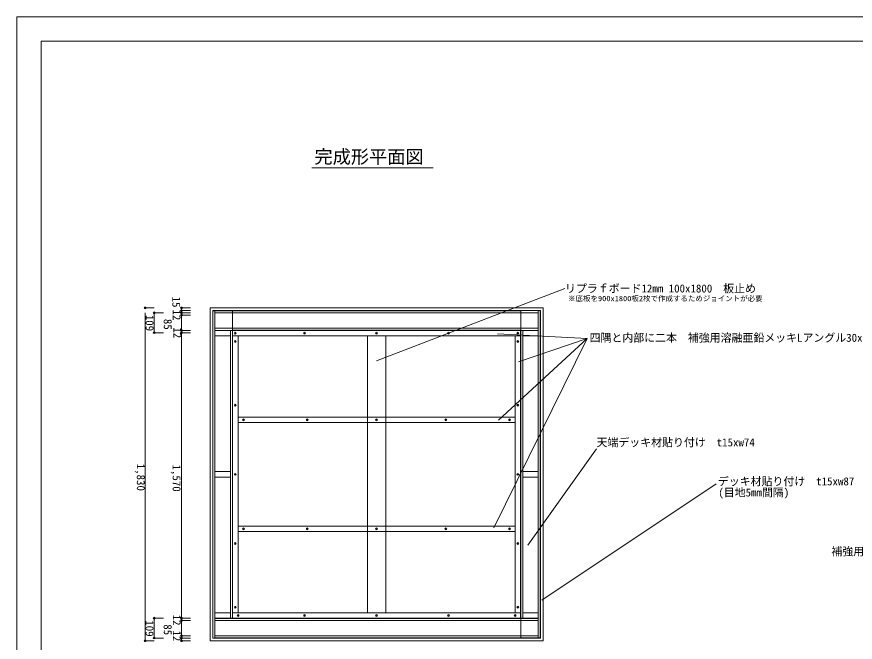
# Model space of a CAD drawing. Units: millimetres at full size, sheet at 1:20; details may follow other scales. Extents: x -6547 to 8551, y -2970 to 7077.
# Drawn here: x -4200 to 406, y -469 to 2970 of the extents above; entities that cross this region are included whole.
import ezdxf
from ezdxf.enums import TextEntityAlignment as Align

# ---------------------------------------------------------------- set-up
doc = ezdxf.new("R2010")
doc.units = ezdxf.units.MM
doc.header["$LTSCALE"] = 20
doc.header["$PDMODE"] = 32
doc.header["$PDSIZE"] = 10
doc.linetypes.add('DASHED', pattern=[7.5, 6, -1.5])
doc.layers.add('0-0', color=7, linetype='Continuous', lineweight=18)
doc.layers.add('2-0', color=7, linetype='Continuous', lineweight=18)
doc.styles.add('ＭＳ ゴシック', font='')
doc.styles.get('ＭＳ ゴシック').set_extended_font_data('MS Gothic')

msp = doc.modelspace()

# ---------------------------------------------------------------- linework, layer by layer
at = {"layer": '0-0'}
msp.add_lwpolyline([(4200, 2970), (-4200, 2970), (-4200, -2970), (4200, -2970)], close=True, dxfattribs=at)
msp.add_lwpolyline([(4066.67, 2836.67), (-4066.67, 2836.67), (-4066.67, -2836.67)], dxfattribs=at)
at = {"layer": '2-0'}
for p, q in [((-2579.65, 2138.66), (-1912.98, 2138.66)), ((-2223.68, 1078.52), (-1189.42, 1476.28)), ((-3123.34, 1353.88), (-3111.34, 1353.88)), ((-3123.34, 1353.88), (-3123.34, -446.12)), ((-1335.34, 1353.88), (-3111.34, 1353.88)), ((-3111.34, 1353.88), (-3111.34, 1341.88)), ((-3111.34, 1353.88), (-3111.34, 1244.88)), ((-3111.34, 1353.88), (-3111.34, -446.12)), ((-1335.34, 1341.88), (-3111.34, 1341.88)), ((-3111.34, 1341.88), (-3111.34, 1256.88)), ((-1335.34, -446.12), (-1335.34, 1353.88)), ((-1335.34, 1353.88), (-1323.34, 1353.88)), ((-1335.34, 1353.88), (-1335.34, 1244.88)), ((-1335.34, 1353.88), (-1335.34, 1341.88)), ((-1335.34, 1341.88), (-1335.34, 1256.88)), ((-1323.34, -446.12), (-1323.34, 1353.88)), ((-1335.34, 1256.88), (-3111.34, 1256.88)), ((-3111.34, 1256.88), (-3111.34, 1244.88)), ((-3111.34, 1244.88), (-3111.34, 1202.88)), ((-1335.34, 1244.88), (-3111.34, 1244.88)), ((-3026.34, 1244.88), (-3111.34, 1244.88)), ((-3026.34, 1244.88), (-3111.34, 1244.88)), ((-3026.34, 1244.88), (-3026.34, -337.12)), ((-3026.34, 1244.88), (-3026.34, 1202.88)), ((-3026.34, 1244.88), (-3014.34, 1244.88)), ((-3014.34, 1244.88), (-3014.34, -337.12)), ((-1432.34, -337.12), (-1432.34, 1244.88)), ((-1420.34, -337.12), (-1420.34, 1244.88)), ((-1420.34, 1244.88), (-1420.34, 1202.88)), ((-1335.34, 1244.88), (-1420.34, 1244.88)), ((-1335.34, 1256.88), (-1335.34, 1244.88)), ((-3026.34, 1214.88), (-3111.34, 1214.88)), ((-1432.34, 1214.88), (-3014.34, 1214.88)), ((-2984.34, 1214.88), (-2984.34, -307.12)), ((-2273.34, 1214.88), (-2273.34, -307.12)), ((-2173.34, 1214.88), (-2173.34, -307.12)), ((-1066.66, 1199.92), (-1578.92, 160.29)), ((-1066.66, 1199.92), (-1558.41, 1226.86)), ((-1066.66, 1199.92), (-1553.86, 752.29)), ((-1462.34, -307.12), (-1462.34, 1214.88)), ((-1066.66, 1199.92), (-1444.02, 1073.15)), ((-1335.34, 1214.88), (-1420.34, 1214.88)), ((-1462.34, 768.88), (-2984.34, 768.88)), ((-1462.34, 738.88), (-2984.34, 738.88)), ((-1392.6, 65.1), (-1014.94, 594.45)), ((-356.75, 401.71), (-1315.45, -237.46)), ((-1462.34, 168.88), (-2984.34, 168.88)), ((-1462.34, 138.88), (-2984.34, 138.88)), ((-3111.34, -295.12), (-3111.34, -337.12)), ((-3111.34, -307.12), (-3026.34, -307.12)), ((-3014.34, -307.12), (-1432.34, -307.12)), ((-1420.34, -307.12), (-1335.34, -307.12)), ((-1335.34, -295.12), (-1335.34, -337.12)), ((-3111.34, -337.12), (-3111.34, -349.12)), ((-3111.34, -337.12), (-1335.34, -337.12)), ((-3026.34, -337.12), (-3111.34, -337.12)), ((-3111.34, -337.12), (-3111.34, -446.12)), ((-3111.34, -337.12), (-3026.34, -337.12)), ((-3111.34, -349.12), (-3111.34, -434.12)), ((-3111.34, -349.12), (-1335.34, -349.12)), ((-3014.34, -337.12), (-3026.34, -337.12)), ((-1420.34, -337.12), (-1335.34, -337.12)), ((-1335.34, -337.12), (-1335.34, -349.12)), ((-1335.34, -349.12), (-1335.34, -434.12)), ((-3123.34, -446.12), (-3111.34, -446.12)), ((-3111.34, -446.12), (-3111.34, -434.12)), ((-3111.34, -434.12), (-1335.34, -434.12)), ((-3111.34, -446.12), (-1335.34, -446.12)), ((-1458.99, -446.12), (-1446.99, -446.12)), ((-1335.34, -434.12), (-1335.34, -446.12)), ((-1335.34, -446.12), (-1323.34, -446.12))]:
    msp.add_line(p, q, dxfattribs=at)
at = {"layer": '2-0', "color": 4}
for p, q in [((-3494.79, 1368.88), (-3444.79, 1368.88)), ((-3494.79, 1341.88), (-3494.79, -458.12)), ((-3444.79, 1341.88), (-3394.79, 1341.88)), ((-3444.79, 1341.88), (-3444.79, 1232.88)), ((-3294.79, 1353.88), (-3294.79, 1368.88)), ((-3294.79, 1368.88), (-3244.79, 1368.88)), ((-3294.79, 1353.88), (-3244.79, 1353.88)), ((-3294.79, 1353.88), (-3294.79, 1329.88)), ((-3294.79, 1341.88), (-3244.79, 1341.88)), ((-3294.79, 1329.88), (-3294.79, 1244.88)), ((-3294.79, 1329.88), (-3244.79, 1329.88)), ((-3294.79, 1244.88), (-3294.79, 1232.88)), ((-3294.79, 1244.88), (-3244.79, 1244.88)), ((-3444.79, 1232.88), (-3394.79, 1232.88)), ((-3294.79, 1232.88), (-3294.79, 1202.88)), ((-3294.79, 1232.88), (-3244.79, 1232.88)), ((-3294.79, 1202.88), (-3294.79, 741.88)), ((-3294.79, 741.88), (-3294.79, 141.88)), ((-3294.79, 141.88), (-3294.79, -319.12)), ((-3294.79, -307.12), (-3294.79, -337.12)), ((-3444.79, -337.12), (-3394.79, -337.12)), ((-3444.79, -337.12), (-3444.79, -446.12)), ((-3294.79, -337.12), (-3294.79, -349.12)), ((-3294.79, -337.12), (-3244.79, -337.12)), ((-3294.79, -349.12), (-3294.79, -434.12)), ((-3294.79, -349.12), (-3244.79, -349.12)), ((-3444.79, -446.12), (-3394.79, -446.12)), ((-3294.79, -434.12), (-3294.79, -446.12)), ((-3294.79, -434.12), (-3244.79, -434.12)), ((-3294.79, -446.12), (-3244.79, -446.12)), ((-3294.79, -446.12), (-3294.79, -461.12)), ((-3294.79, -446.12), (-3244.79, -446.12)), ((-3494.79, -461.12), (-3444.79, -461.12)), ((-3294.79, -461.12), (-3244.79, -461.12))]:
    msp.add_line(p, q, dxfattribs=at)
at = {"layer": '2-0', "color": 33}
for p, q in [((-3122.34, 1353.88), (-3122.34, -446.12)), ((-1431.34, 1352.88), (-3122.34, 1352.88)), ((-3015.34, 1352.88), (-3015.34, -337.12)), ((-1431.34, -445.12), (-1431.34, 1353.88)), ((-1324.34, -446.12), (-1324.34, 1353.88)), ((-1431.34, 1245.88), (-3015.34, 1245.88)), ((-3111.34, -338.12), (-1335.34, -338.12)), ((-3111.34, -445.12), (-1324.34, -445.12))]:
    msp.add_line(p, q, dxfattribs=at)
at = {"layer": '2-0', "linetype": 'DASHED'}
for p, q in [((-3026.34, 468.88), (-3111.34, 468.88)), ((-1335.34, 468.88), (-1420.34, 468.88)), ((-3026.34, 438.88), (-3111.34, 438.88)), ((-1335.34, 438.88), (-1420.34, 438.88))]:
    msp.add_line(p, q, dxfattribs=at)
at = {"layer": '2-0', "color": 33}
msp.add_lwpolyline([(-3138.34, 1368.88), (-3138.34, -461.12), (-1308.34, -461.12), (-1308.34, 1368.88)], close=True, dxfattribs=at)
at = {"layer": '2-0'}
msp.add_lwpolyline([(-1432.34, 1244.88), (-1420.34, 1244.88), (-1335.34, 1244.88), (-1335.34, 1202.88)], dxfattribs=at)
at = {"layer": '2-0', "color": 4}
for p in [(-3494.79, 1368.88), (-3444.79, 1341.88), (-3294.79, 1368.88), (-3294.79, 1353.88), (-3294.79, 1341.88), (-3294.79, 1329.88), (-3294.79, 1244.88), (-3444.79, 1232.88), (-3294.79, 1232.88), (-3444.79, -337.12), (-3294.79, -337.12), (-3294.79, -349.12), (-3494.79, -461.12), (-3444.79, -446.12), (-3294.79, -434.12), (-3294.79, -446.12), (-3294.79, -461.12)]:
    msp.add_point(p, dxfattribs=at)
at = {"layer": '2-0'}
for p in [(-2999.34, 1229.88), (-2618.84, 1229.88), (-2223.34, 1229.88), (-1827.84, 1229.88), (-1447.34, 1229.88), (-2999.34, 1184.88), (-1447.34, 1184.88), (-2999.34, 834.38), (-1447.34, 834.38), (-2954.34, 753.88), (-2603.84, 753.88), (-2223.34, 753.88), (-1842.84, 753.88), (-1492.34, 753.88), (-2999.34, 453.88), (-1447.34, 453.88), (-2954.34, 153.88), (-2603.84, 153.88), (-2223.34, 153.88), (-1842.84, 153.88), (-1492.34, 153.88), (-2999.34, 73.38), (-1447.34, 73.38), (-2999.34, -277.12), (-1447.34, -277.12), (-2984.34, -322.12), (-2618.84, -322.12), (-2223.34, -322.12), (-1827.84, -322.12), (-1462.34, -322.12)]:
    msp.add_point(p, dxfattribs=at)

# ---------------------------------------------------------------- texts
at = {"layer": '2-0', "style": 'ＭＳ ゴシック'}
for s, height, p in [('完成形平面図', 73.31, (-2564.65, 2141.66)), ('リプラｆボード12mm 100x1800\u3000板止め', 43.99, (-1188.09, 1440.61)), ('※底板を900x1800板2枚で作成するためジョイントが必要', 29.33, (-1171.13, 1397.28)), ('四隅と内部に二本\u3000補強用溶融亜鉛メッキLアングル30x30xt3', 43.99, (-1053.27, 1169.62)), ('天端デッキ材貼り付け\u3000t15xw74', 43.99, (-1014.94, 594.45)), ('デッキ材貼り付け\u3000t15xw87', 43.99, (-348.2, 380.12)), ('(目地5mm間隔)', 43.99, (-345.88, 318.98)), ('補強用溶融亜鉛メッキLアングル30x30\u3000t3', 43.99, (275.11, -5.43))]:
    msp.add_text(s, height=height, dxfattribs=at).set_placement(p, align=Align.BOTTOM_LEFT)
at = {"layer": '2-0', "color": 4, "style": 'ＭＳ ゴシック'}
for s, p in [('15', (-3358.58, 1431.13)), ('12', (-3356.52, 1360.28)), ('109', (-3504.88, 1331.08)), ('85', (-3405.36, 1308.68)), ('12', (-3352.39, 1262.59)), ('1,830', (-3553.48, 512.19)), ('1,570', (-3356.7, 507.88)), ('12', (-3355.66, -317.44)), ('109', (-3505.33, -348.7)), ('85', (-3405.49, -370.64)), ('12', (-3355.66, -404.58))]:
    msp.add_text(s, height=43.99, rotation=270, dxfattribs=at).set_placement(p, align=Align.BOTTOM_LEFT)

doc.saveas('drawing.dxf')
